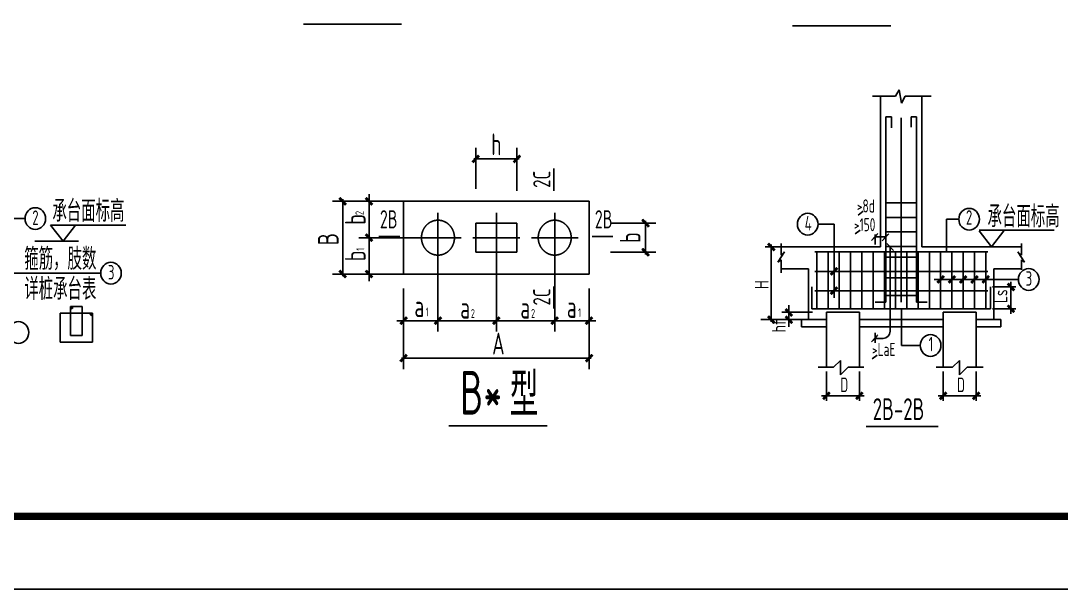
# Model space of a CAD drawing. Extents: x -695511 to 885008, y -751583 to -95266.
# Drawn here: x -348460 to -334144, y -277925 to -270113 of the extents above; entities that cross this region are included whole.
import ezdxf
from ezdxf.enums import TextEntityAlignment as Align

# ---------------------------------------------------------------- set-up
doc = ezdxf.new("R2010")
doc.units = 0
doc.header["$LTSCALE"] = 1000
doc.header["$MEASUREMENT"] = 0
doc.linetypes.add('DASHED', pattern=[3.75, 2.5, -1.25])
doc.layers.add('_TSZ_PLOT_MARK', color=1, linetype='Continuous', plot=False)
for name, color, linetype in [('CT', 3, 'Continuous'), ('GZ', 211, 'Continuous'), ('PUB_TITLE', 4, 'Continuous'), ('Z', 2, 'Continuous'), ('ZZX', 7, 'Continuous')]:
    doc.layers.add(name, color=color, linetype=linetype)
doc.styles.add('TSSD_Rein', font='Tssdeng.shx', dxfattribs={"width": 0.7, "bigfont": 'hztxt.shx'})

# ---------------------------------------------------------------- blocks, each defined once
blk = doc.blocks.new('_ArchTick')
at = {"color": 0, "linetype": 'ByBlock', "const_width": 0.4}
blk.add_lwpolyline([(-0.5, -0.5), (0.5, 0.5)], dxfattribs=at)

msp = doc.modelspace()

# ---------------------------------------------------------------- linework, layer by layer
for p, q in [((-336664.9, -273038.4), (-336755.6, -273134.4)), ((-336517.3, -273038.9), (-336608, -273134.9)), ((-336451.7, -273268), (-336542.4, -273172)), ((-336665.4, -274429.1), (-336756.2, -274525.1))]:
    msp.add_line(p, q)
at = {"layer": '_TSZ_PLOT_MARK'}
msp.add_lwpolyline([(-382265, -277925), (-307965, -277925), (-307965, -235925), (-382265, -235925)], close=True, dxfattribs=at)
at = {"layer": 'CT', "color": 3, "linetype": 'Continuous'}
for p, q in [((-337998.8, -273171.4), (-337998.8, -273332)), ((-337620.8, -273219.5), (-337998.8, -273219.5)), ((-334691.3, -273171.4), (-334691.3, -273332)), ((-337950, -273290.1), (-338041.2, -273429.7)), ((-338041.2, -273429.7), (-337998.8, -273395.9)), ((-337998.8, -273332), (-337950, -273290.1)), ((-337998.8, -273395.9), (-337998.8, -273575.6)), ((-334691.3, -273332), (-334740.1, -273290.1)), ((-334740.1, -273290.1), (-334648.8, -273429.7)), ((-334691.3, -273395.9), (-334691.3, -273535.5)), ((-334648.8, -273429.7), (-334691.3, -273395.9)), ((-337715.3, -274219.5), (-337715.3, -274319.5)), ((-337375.1, -274219.5), (-337715.3, -274219.5)), ((-335768.6, -274219.5), (-336921.5, -274219.5)), ((-334974.8, -274219.5), (-335315, -274219.5)), ((-334974.8, -274219.5), (-334974.8, -274319.5)), ((-337375.1, -274319.5), (-337715.3, -274319.5)), ((-335768.6, -274319.5), (-336921.5, -274319.5)), ((-334974.8, -274319.5), (-335315, -274319.5))]:
    msp.add_line(p, q, dxfattribs=at)
at = {"layer": 'GZ', "color": 7, "linetype": 'DASHED'}
for centre in [(-342719.6, -273093.5), (-341113.1, -273093.5)]:
    msp.add_ellipse(centre, major_axis=(0, 240), ratio=0.945, start_param=4.712389, end_param=10.9955743, dxfattribs=at)
at = {"layer": 'PUB_TITLE'}
msp.add_lwpolyline([(-382265, -277925), (-307965, -277925), (-307965, -235925), (-382265, -235925)], close=True, dxfattribs=at)
at = {"layer": 'PUB_TITLE', "const_width": 100}
msp.add_lwpolyline([(-379765, -276925), (-308965, -276925), (-308965, -236925), (-379765, -236925)], close=True, dxfattribs=at)
at = {"layer": 'Z', "linetype": 'Continuous'}
for p, q in [((-341632.9, -272893.5), (-342199.9, -272893.5)), ((-342199.9, -272893.5), (-342199.9, -273293.5)), ((-341632.9, -272893.5), (-341632.9, -273293.5)), ((-341632.9, -273293.5), (-342199.9, -273293.5)), ((-336705.5, -274401.9), (-336705.5, -274541.2)), ((-336592.1, -274478.8), (-336705.5, -274478.8))]:
    msp.add_line(p, q, dxfattribs=at)
msp.add_ellipse((-336592.1, -274378.8), major_axis=(0, 100), ratio=0.945, start_param=3.1415927, end_param=4.712389, dxfattribs=at)
at = {"layer": 'ZZX', "color": 6}
for p, q in [((-344571.8, -270159.6), (-343219.5, -270159.6)), ((-337839.9, -270182), (-336487.5, -270182)), ((-341126.3, -272449.4), (-341126.3, -272144.5)), ((-343532, -273076.4), (-343243.8, -273076.4)), ((-340599.7, -273076.4), (-340311.6, -273076.4)), ((-341126.3, -274067.3), (-341126.3, -273762.4)), ((-342570.9, -275678.7), (-341218.6, -275678.7))]:
    msp.add_line(p, q, dxfattribs=at)
at = {"layer": 'ZZX'}
for p, q in [((-336423.6, -271149.3), (-336373.4, -271062.2)), ((-336373.4, -271062.2), (-336340.1, -271243.5)), ((-336740.7, -271149.3), (-336423.6, -271149.3)), ((-336340.1, -271243.5), (-336290.1, -271149.3)), ((-336290.1, -271149.3), (-335934, -271149.3)), ((-349668.4, -272831.1), (-348401.9, -272831.1)), ((-336938.6, -272783), (-336870, -272731.1)), ((-335723.2, -273289.5), (-335723.2, -272840.2)), ((-337269.7, -272908.5), (-337490.2, -272908.5)), ((-337269.7, -273918.8), (-337269.7, -272908.5)), ((-336979, -273040.5), (-336910.4, -272988.6)), ((-336705.5, -273081.4), (-336557.4, -273081.4)), ((-349788.1, -273581.2), (-347360.6, -273581.2)), ((-335893, -273667.4), (-334732.9, -273667.4)), ((-335774.6, -273637.8), (-335830.6, -273697)), ((-335619.6, -273637.8), (-335675.6, -273697)), ((-335464.7, -273637.8), (-335520.6, -273697)), ((-335309.7, -273637.8), (-335365.6, -273697)), ((-335154.7, -273637.8), (-335210.6, -273697)), ((-334836.5, -273699.5), (-334836.5, -274139.5)), ((-335089.5, -273769.5), (-334770.3, -273769.5)), ((-336342.6, -274574.7), (-336342.6, -274069.5)), ((-335089.5, -274069.5), (-334770.3, -274069.5)), ((-336744.8, -274760.8), (-336676.2, -274709)), ((-337375.1, -274931.2), (-337375.1, -275337)), ((-336921.5, -274931.2), (-336921.5, -275337)), ((-335768.6, -274931.2), (-335768.6, -275337)), ((-335315, -274931.2), (-335315, -275337)), ((-337441.2, -275267), (-336855.3, -275267)), ((-335834.7, -275267), (-335248.8, -275267))]:
    msp.add_line(p, q, dxfattribs=at)
at = {"layer": 'ZZX', "color": 7, "linetype": 'Continuous'}
for p, q in [((-336628.5, -271149.3), (-336628.5, -273219.5)), ((-336061.5, -271149.3), (-336061.5, -273219.5)), ((-340640.6, -272593.5), (-343192.1, -272593.5)), ((-343192.1, -272593.5), (-343192.1, -273593.5)), ((-340640.6, -272593.5), (-340640.6, -273593.5)), ((-336705.5, -273049.2), (-336705.5, -273188.5)), ((-348267.8, -273143.7), (-347664.1, -273143.7)), ((-337528.5, -273219.5), (-338219.2, -273219.5)), ((-338134.4, -274249.5), (-338134.4, -273189.5)), ((-336628.5, -273219.5), (-337620.8, -273219.5)), ((-336497.6, -273219.5), (-336497.6, -274378.8)), ((-335069.3, -273219.5), (-336061.5, -273219.5)), ((-335069.3, -273219.5), (-334691.3, -273219.5)), ((-337620.8, -273519.5), (-337998.8, -273519.5)), ((-337620.8, -273519.5), (-337620.8, -274219.5)), ((-335069.3, -273519.5), (-335069.3, -274219.5)), ((-335069.3, -273519.5), (-334691.3, -273519.5)), ((-340640.6, -273593.5), (-343192.1, -273593.5)), ((-337564.1, -274119.5), (-337989.5, -274119.5)), ((-337892.7, -274149.5), (-337892.7, -274019.5)), ((-337892.7, -274219.5), (-337892.7, -274119.5)), ((-336921.5, -274119.5), (-337375.1, -274119.5)), ((-335315, -274119.5), (-335768.6, -274119.5)), ((-337904.3, -274219.5), (-338276.8, -274219.5)), ((-337528.5, -274219.5), (-338209.2, -274219.5)), ((-337892.7, -274189.5), (-337892.7, -274319.5))]:
    msp.add_line(p, q, dxfattribs=at)
at = {"layer": 'ZZX', "color": 6, "linetype": 'Continuous'}
for p, q in [((-336557.4, -273978.1), (-336557.4, -271433.3)), ((-336557.4, -271434.4), (-336477.6, -271434.4)), ((-336477.6, -271434.4), (-336477.6, -271581.7)), ((-336347, -273980), (-336347, -271444.7)), ((-336137.3, -271434.4), (-336209.1, -271434.4)), ((-336209.1, -271434.4), (-336209.1, -271575.8)), ((-336137.3, -273978.1), (-336137.3, -271433.3)), ((-336557.4, -272615.1), (-336137.3, -272615.1)), ((-336557.4, -272815.1), (-336137.3, -272815.1)), ((-336557.4, -273015.1), (-336137.3, -273015.1)), ((-336557.4, -273215.1), (-336137.3, -273215.1)), ((-335154.3, -273289.5), (-337535.7, -273289.5)), ((-337507.4, -273289.5), (-337507.4, -274069.5)), ((-337352.4, -273289.5), (-337352.4, -274069.5)), ((-337197.4, -273289.5), (-337197.4, -274069.5)), ((-337042.4, -273289.5), (-337042.4, -274069.5)), ((-336887.4, -273289.5), (-336887.4, -274069.5)), ((-336732.5, -273289.5), (-336732.5, -274069.5)), ((-336577.5, -273289.5), (-336577.5, -274069.5)), ((-336557.4, -273360.3), (-336137.3, -273360.3)), ((-336422.5, -273289.5), (-336422.5, -274069.5)), ((-336267.5, -273289.5), (-336267.5, -274069.5)), ((-336112.5, -273289.5), (-336112.5, -274069.5)), ((-335957.6, -273289.5), (-335957.6, -274069.5)), ((-335802.6, -273289.5), (-335802.6, -274069.5)), ((-335647.6, -273289.5), (-335647.6, -274069.5)), ((-335492.6, -273289.5), (-335492.6, -274069.5)), ((-335337.6, -273289.5), (-335337.6, -274069.5)), ((-335182.7, -273289.5), (-335182.7, -274069.5)), ((-335154.3, -273556.5), (-337535.7, -273556.5)), ((-336557.4, -273647.5), (-336137.3, -273647.5)), ((-337535.7, -273822.5), (-335154.3, -273822.5)), ((-336557.4, -273978.1), (-336705.5, -273978.1)), ((-336557.4, -273886.6), (-336137.3, -273886.6)), ((-335989.1, -273978.1), (-336137.3, -273978.1)), ((-347473.7, -274131.4), (-347917.9, -274131.4)), ((-347917.9, -274531.4), (-347917.9, -274131.4)), ((-347776.1, -274040.3), (-347615.5, -274040.3)), ((-347776.1, -274440.3), (-347776.1, -274040.3)), ((-347776.1, -274052.8), (-347754.7, -274077.8)), ((-347764.2, -274040.3), (-347742.8, -274065.2)), ((-347615.5, -274440.3), (-347615.5, -274040.3)), ((-347485.6, -274131.4), (-347507, -274156.4)), ((-347473.7, -274531.4), (-347473.7, -274131.4)), ((-337573.5, -274069.5), (-335116.5, -274069.5)), ((-347473.7, -274144), (-347495.1, -274168.9)), ((-347917.9, -274531.4), (-347473.7, -274531.4)), ((-347776.1, -274440.3), (-347615.5, -274440.3)), ((-336828.3, -275690.2), (-335837.7, -275690.2))]:
    msp.add_line(p, q, dxfattribs=at)
at = {"layer": 'ZZX', "color": 7}
for p, q in [((-342199.9, -272423.1), (-342199.9, -271860.8)), ((-341632.9, -272451.9), (-341632.9, -271860.8)), ((-342228.2, -272010.8), (-341604.5, -272010.8)), ((-344030.8, -272563.5), (-344030.8, -273623.5)), ((-343667.9, -272623.5), (-343667.9, -272493.5)), ((-342836.8, -272593.5), (-344172.5, -272593.5)), ((-342963.2, -272593.5), (-343809.6, -272593.5)), ((-343667.9, -273093.5), (-343667.9, -272593.5)), ((-339815.5, -272943.5), (-339910, -272843.5)), ((-343667.9, -273123.5), (-343667.9, -272993.5)), ((-340339.3, -272893.5), (-339721, -272893.5)), ((-339862.7, -273323.5), (-339862.7, -272863.5)), ((-342490.7, -273093.5), (-343809.6, -273093.5)), ((-342490.7, -273093.5), (-343809.6, -273093.5)), ((-343667.9, -273063.5), (-343667.9, -273193.5)), ((-343667.9, -273593.5), (-343667.9, -273093.5)), ((-339815.5, -273343.5), (-339910, -273243.5)), ((-342719.6, -273293.5), (-342719.6, -274384.7)), ((-342719.6, -273293.5), (-342719.6, -274384.7)), ((-341916.4, -273293.5), (-341916.4, -274384.7)), ((-341916.4, -273293.5), (-341916.4, -274384.7)), ((-341113.1, -273293.5), (-341113.1, -274384.7)), ((-341113.1, -273293.5), (-341113.1, -274384.7)), ((-340345, -273293.5), (-339721, -273293.5)), ((-343667.9, -273563.5), (-343667.9, -273693.5)), ((-342836.8, -273593.5), (-344172.5, -273593.5)), ((-342963.2, -273593.5), (-343809.6, -273593.5)), ((-343192.1, -273793.5), (-343192.1, -274899.5)), ((-343192.1, -273793.5), (-343192.1, -274384.7)), ((-340640.6, -273793.5), (-340640.6, -274899.5)), ((-340640.6, -273793.5), (-340640.6, -274384.7)), ((-343163.8, -274234.7), (-343286.6, -274234.7)), ((-343192.1, -274234.7), (-342719.6, -274234.7)), ((-342748, -274234.7), (-341888, -274234.7)), ((-342748, -274234.7), (-342625.1, -274234.7)), ((-341944.7, -274234.7), (-341084.8, -274234.7)), ((-341084.8, -274234.7), (-341207.6, -274234.7)), ((-341113.1, -274234.7), (-340640.6, -274234.7)), ((-340669, -274234.7), (-340546.1, -274234.7)), ((-343220.5, -274749.5), (-340612.3, -274749.5))]:
    msp.add_line(p, q, dxfattribs=at)
at = {"layer": 'ZZX', "color": 1}
for p, q in [((-342719.6, -273433.5), (-342719.6, -272753.5)), ((-341916.4, -273433.5), (-341916.4, -272753.5)), ((-341113.1, -273433.5), (-341113.1, -272753.5)), ((-343040.9, -273093.5), (-342398.3, -273093.5)), ((-342237.7, -273093.5), (-341595.1, -273093.5)), ((-341434.4, -273093.5), (-340791.8, -273093.5)), ((-336677.1, -273051.2), (-336733, -273110.4)), ((-336528.9, -273051.2), (-336584.9, -273110.4)), ((-336469.1, -273249.6), (-336525, -273190.5)), ((-337241.8, -273526.9), (-337297.7, -273586.1)), ((-337241.8, -273792.9), (-337297.7, -273852.1)), ((-336677.1, -274448.7), (-336733, -274507.8))]:
    msp.add_line(p, q, dxfattribs=at)
at = {"layer": 'ZZX', "linetype": 'Continuous'}
for p, q in [((-335723.2, -272840.2), (-335552.9, -272840.2)), ((-347878.2, -273141.9), (-348051.2, -272921.5)), ((-348051.2, -272921.5), (-347016.7, -272921.5)), ((-347709.1, -272921.5), (-347878.2, -273141.9)), ((-335100.8, -273217.6), (-335273.8, -272997.2)), ((-335273.2, -272990), (-334238.8, -272990)), ((-334931.8, -272997.2), (-335100.8, -273217.6)), ((-337375.1, -274119.5), (-337375.1, -274871.4)), ((-336921.5, -274119.5), (-336921.5, -274871.4)), ((-335768.6, -274119.5), (-335768.6, -274871.4)), ((-335315, -274119.5), (-335315, -274871.4)), ((-336342.6, -274574.7), (-336083.2, -274574.7)), ((-337278.1, -274872.9), (-337178.8, -274782.9)), ((-337178.8, -274782.9), (-337178.8, -274978)), ((-335641.5, -274872.9), (-335542.2, -274782.9)), ((-335542.2, -274782.9), (-335542.2, -274978)), ((-337489.3, -274871.4), (-337276.5, -274871.4)), ((-337178.8, -274978), (-337073.3, -274871.4)), ((-337073.3, -274871.4), (-336860.4, -274871.4)), ((-335863.3, -274871.4), (-335639.9, -274871.4)), ((-335542.2, -274978), (-335436.6, -274871.4)), ((-335436.6, -274871.4), (-335219.1, -274871.4))]:
    msp.add_line(p, q, dxfattribs=at)
at = {"layer": 'ZZX', "color": 6, "linetype": 'DASHED'}
for p, q in [((-337573.5, -274069.5), (-337573.5, -273769.5)), ((-335116.5, -274069.5), (-335116.5, -273769.5))]:
    msp.add_line(p, q, dxfattribs=at)
at = {"layer": 'ZZX', "linetype": 'Continuous'}
for centre in [(-348260.2, -272831.1), (-335411.2, -272840.2), (-337632, -272908.5), (-347218.8, -273581.2), (-334591.2, -273667.4), (-348491.8, -274396.4), (-335941.4, -274574.7)]:
    msp.add_ellipse(centre, major_axis=(0, 150), ratio=0.945, start_param=4.712389, end_param=10.9955743, dxfattribs=at)

# ---------------------------------------------------------------- block references
at = {"zscale": 96.00000000000423}
for p, xscale, yscale, rotation in [((-342199.9, -272010.8), 90.72000000000398, 96.00000000000423, 180.0000000000032), ((-341632.9, -272010.8), 90.72000000000398, 96.00000000000423, 180.0000000000032), ((-344030.8, -272593.5), 96.00000000000423, 90.72000000000398, 90), ((-343667.9, -272593.5), 96.00000000000423, 90.72000000000398, 90), ((-339862.7, -272893.5), 96.00000000000423, 90.72000000000398, 90), ((-343667.9, -273093.5), 96.00000000000423, 90.72000000000398, 90), ((-339862.7, -273293.5), 96.00000000000423, 90.72000000000398, 90), ((-338132.8, -273221.2), 96.00000000000423, 90.72000000000398, 90), ((-344030.8, -273593.5), 96.00000000000423, 90.72000000000398, 90), ((-343667.9, -273593.5), 96.00000000000423, 90.72000000000398, 90), ((-337269.7, -273556.5), 90.72000000000398, 96.00000000000423, 180.0000000000032), ((-335802.6, -273667.4), 90.72000000000398, 96.00000000000423, 180.0000000000032), ((-335647.6, -273667.4), 90.72000000000398, 96.00000000000423, 180.0000000000032), ((-335492.6, -273667.4), 90.72000000000398, 96.00000000000423, 180.0000000000032), ((-335337.6, -273667.4), 90.72000000000398, 96.00000000000423, 180.0000000000032), ((-335182.7, -273667.4), 90.72000000000398, 96.00000000000423, 180.0000000000032), ((-334834.9, -273771.2), 96.00000000000423, 90.72000000000398, 90), ((-337269.7, -273822.5), 90.72000000000398, 96.00000000000423, 180.0000000000032), ((-337891.1, -274121.2), 96.00000000000423, 90.72000000000398, 90), ((-334834.9, -274071.2), 96.00000000000423, 90.72000000000398, 90), ((-343192.1, -274234.7), 90.72000000000398, 96.00000000000423, 180.0000000000032), ((-342719.6, -274234.7), 90.72000000000398, 96.00000000000423, 180.0000000000032), ((-341916.4, -274234.7), 90.72000000000398, 96.00000000000423, 180.0000000000032), ((-341113.1, -274234.7), 90.72000000000398, 96.00000000000423, 180.0000000000032), ((-340640.6, -274234.7), 90.72000000000398, 96.00000000000423, 180.0000000000032), ((-338132.8, -274221.2), 96.00000000000423, 90.72000000000398, 90), ((-337891.1, -274221.2), 96.00000000000423, 90.72000000000398, 90), ((-343192.1, -274749.5), 90.72000000000398, 96.00000000000423, 180.0000000000032), ((-340640.6, -274749.5), 90.72000000000398, 96.00000000000423, 180.0000000000032), ((-337375.1, -275267), 90.72000000000398, 96.00000000000423, 180.0000000000032), ((-336921.5, -275267), 90.72000000000398, 96.00000000000423, 180.0000000000032), ((-335768.6, -275267), 90.72000000000398, 96.00000000000423, 180.0000000000032), ((-335315, -275267), 90.72000000000398, 96.00000000000423, 180.0000000000032)]:
    msp.add_blockref('_ArchTick', p, dxfattribs=dict(at, xscale=xscale, yscale=yscale, rotation=rotation))

# ---------------------------------------------------------------- texts
at = {"layer": 'ZZX', "style": 'TSSD_Rein', "width": 0.6615}
for s, p in [('h', (-341916.4, -271810.8)), ('a', (-342976.5, -274035.9)), ('a', (-342346.3, -274055.8)), ('a', (-341518.7, -274055.8)), ('a', (-340879.1, -274045.9))]:
    msp.add_text(s, height=300, dxfattribs=at).set_placement(p, align=Align.MIDDLE_CENTER)
at = {"layer": 'ZZX', "color": 2, "style": 'TSSD_Rein', "width": 0.740741}
for p in [(-341173, -272408.1), (-341173, -274026)]:
    msp.add_text('2C', height=236.25, rotation=90, dxfattribs=at).set_placement(p)
at = {"layer": 'ZZX', "linetype": 'Continuous', "style": 'TSSD_Rein', "width": 0.6615}
for s, height, p in [('承台面标高', 300, (-348025.2, -272876.6)), ('>8d', 180, (-336955.4, -272747.5)), ('承台面标高', 300, (-335157.9, -272952.4)), ('2', 200, (-348301.5, -272918.5)), ('4', 200, (-337673.3, -272996)), ('>150', 180, (-336995.9, -273004.9)), ('2', 200, (-335454.2, -272915.4)), ('箍筋，肢数', 300, (-348412.2, -273535.4)), ('3', 200, (-347260.2, -273668.6)), ('3', 200, (-334632.5, -273754.8)), ('详桩承台表', 300, (-348412.2, -273949.6)), ('>LaE', 180, (-336746, -274719.9)), ('1', 200, (-335968.6, -274655.9))]:
    msp.add_text(s, height=height, dxfattribs=at).set_placement(p)
at = {"layer": 'ZZX', "color": 7, "style": 'TSSD_Rein', "width": 0.740741}
for s, height, p in [('b', 283.5, (-343856.9, -272843.5)), ('2', 113.4, (-343798.2, -272754)), ('b', 283.5, (-340074.4, -273093.5)), ('1', 113.4, (-343787.8, -273251.9)), ('b', 283.5, (-343856.9, -273343.5))]:
    msp.add_text(s, height=height, rotation=90, dxfattribs=at).set_placement(p, align=Align.MIDDLE_CENTER)
at = {"layer": 'ZZX', "color": 2, "style": 'TSSD_Rein', "width": 0.6615}
for s, height, p in [('2B', 250, (-343518.2, -272966)), ('2B', 250, (-340560.6, -272966)), ('B*', 600, (-342418, -275524.1)), ('型', 600, (-341732.6, -275553.4))]:
    msp.add_text(s, height=height, dxfattribs=at).set_placement(p)
at = {"layer": 'ZZX', "color": 7, "style": 'TSSD_Rein', "width": 0.740741}
for s, height, p in [('B', 283.5, (-344087.4, -273198.9)), ('Ls', 189, (-334883.7, -273991.8))]:
    msp.add_text(s, height=height, rotation=90, dxfattribs=at).set_placement(p)
at = {"layer": 'ZZX', "color": 7, "linetype": 'Continuous', "style": 'TSSD_Rein', "width": 0.793651}
msp.add_text('H', height=189, rotation=90, dxfattribs=at).set_placement((-338264.7, -273739.3), align=Align.MIDDLE)
at = {"layer": 'ZZX', "color": 7, "style": 'TSSD_Rein', "width": 0.6615}
for s, p in [('1', (-342868.8, -274115.5)), ('2', (-342238.7, -274135.4)), ('2', (-341411, -274135.4)), ('1', (-340771.4, -274125.4))]:
    msp.add_text(s, height=120, dxfattribs=at).set_placement(p, align=Align.MIDDLE_CENTER)
at = {"layer": 'ZZX', "color": 7, "linetype": 'Continuous', "style": 'TSSD_Rein', "width": 0.793651}
msp.add_text('h\x8et', height=189, rotation=90, dxfattribs=at).set_placement((-338029.9, -274309.3), align=Align.MIDDLE_CENTER)
at = {"layer": 'ZZX', "style": 'TSSD_Rein', "width": 0.6615}
for s, height, p in [('A', 300, (-341973.6, -274699.5)), ('D', 200, (-337183.9, -275217)), ('D', 200, (-335577.4, -275217))]:
    msp.add_text(s, height=height, dxfattribs=at).set_placement(p)
at = {"layer": 'ZZX', "color": 2, "linetype": 'Continuous', "style": 'TSSD_Rein', "width": 0.6615}
msp.add_text('2B-2B', height=300, dxfattribs=at).set_placement((-336737.2, -275600.7))

doc.saveas('drawing.dxf')
